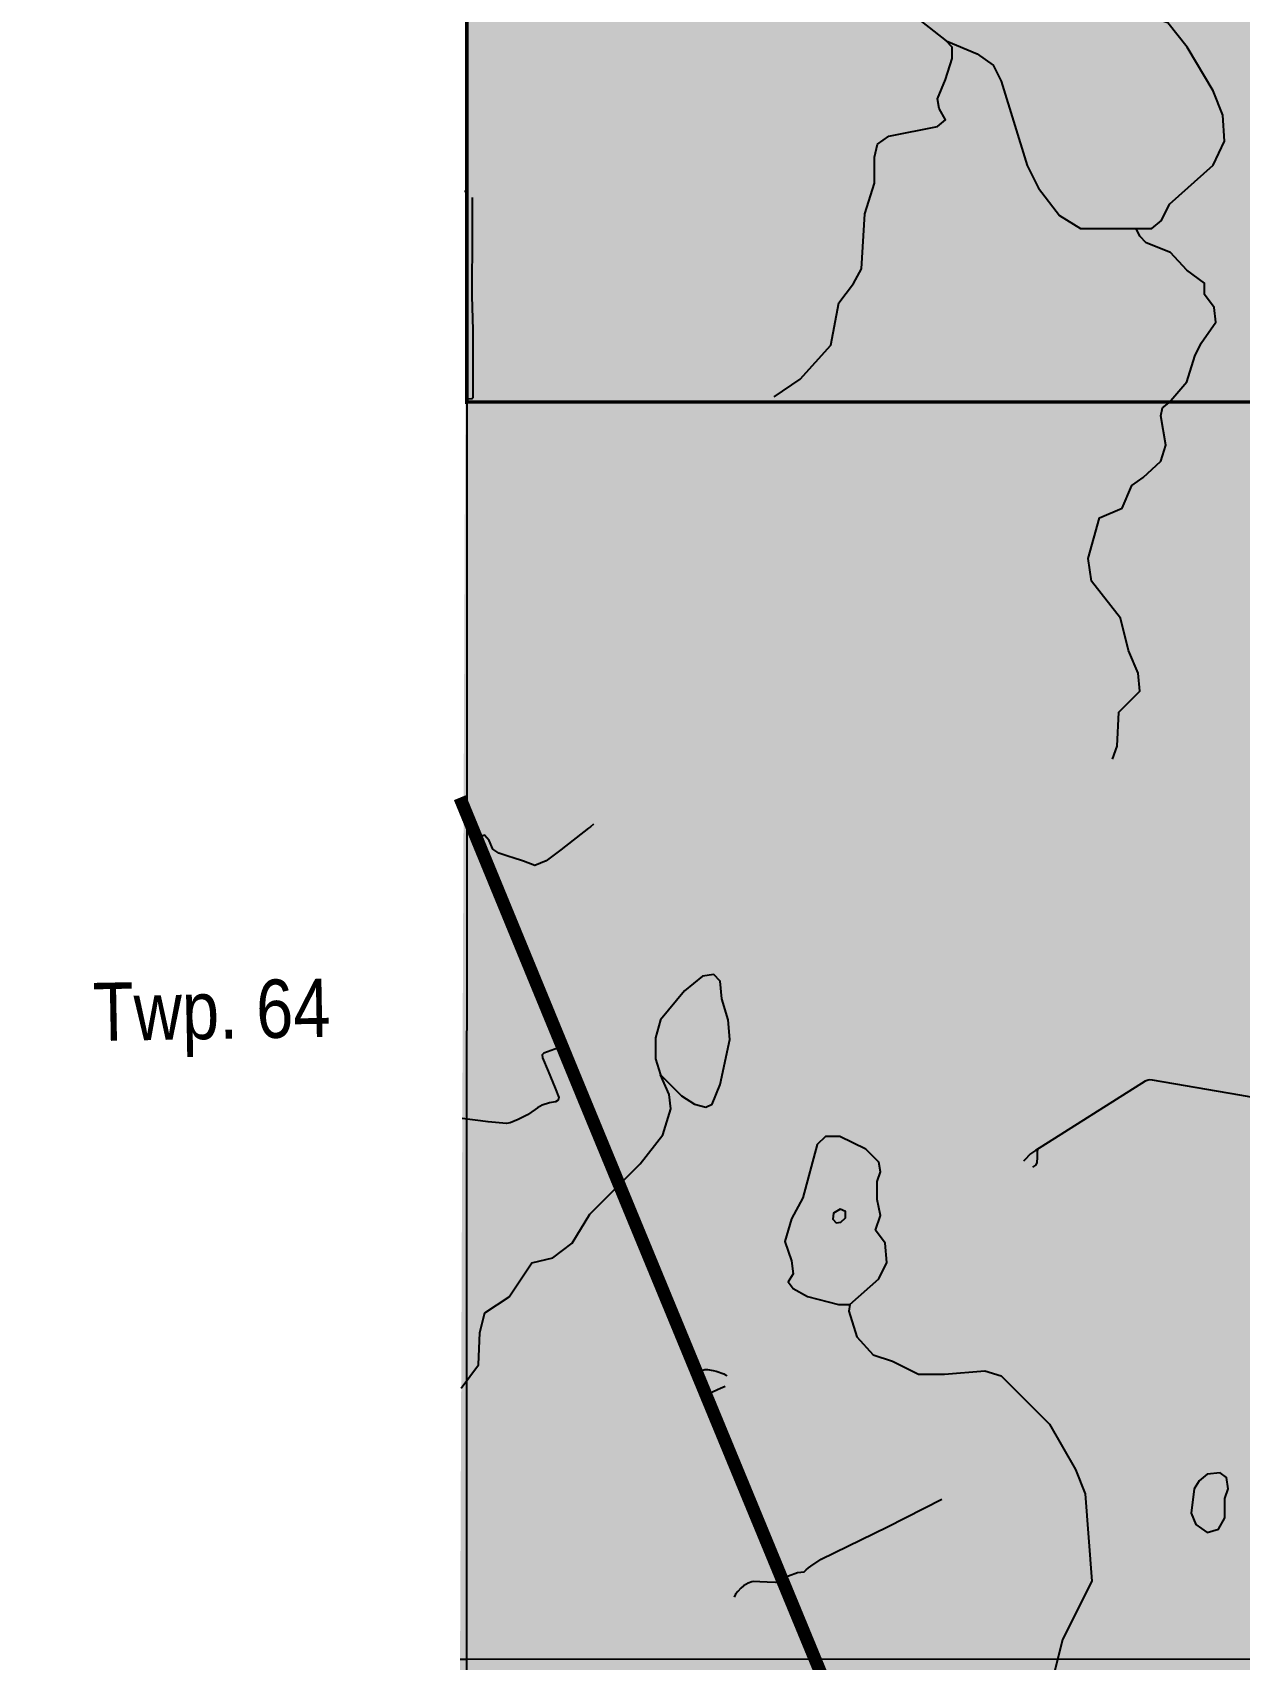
# Model space of a CAD drawing. Extents: x 508119 to 516015, y 6054829 to 6062261.
# Drawn here: x 514600.4 to 514786.8, y 6055720.6 to 6055971.8 of the extents above; entities that cross this region are included whole.
import ezdxf

# ---------------------------------------------------------------- set-up
doc = ezdxf.new("R2010")
doc.units = 0
doc.header["$LTSCALE"] = 5
doc.layers.add('1', color=7, linetype='Continuous', lineweight=50, true_color=0x6e6e6e)
for name, color, linetype, true_color in [('2', 7, 'Continuous', 0x6e6e6e), ('4', 7, 'Continuous', 0x8c8c8c), ('ROUTE-MAP-BACKGROUND-H', 7, 'Continuous', 0xf0ebff)]:
    doc.layers.add(name, color=color, linetype=linetype, true_color=true_color)
for name, color, linetype in [('24', 161, 'Continuous'), ('26', 160, 'Continuous'), ('32', 7, 'Continuous'), ('35', 37, 'Continuous'), ('36', 37, 'Continuous'), ('37', 37, 'Continuous'), ('ROUTE-MAP-HWY', 2, 'Continuous'), ('T-WATER-H', 133, 'Continuous')]:
    doc.layers.add(name, color=color, linetype=linetype)
doc.styles.add('80', font='ARIALN.TTF', dxfattribs={"height": 10})

msp = doc.modelspace()

# ---------------------------------------------------------------- hatches: boundary and pattern name
at = {"layer": 'ROUTE-MAP-BACKGROUND-H'}
h = msp.add_hatch(color=256, dxfattribs=at)
h.dxf.hatch_style = 1
h.paths.add_polyline_path([(515090.845, 6055331.942), (514698.954, 6055331.128), (514698.945, 6055525.368), (514666.338, 6055525.404), (514666.4, 6055720.611), (514667.214, 6055915.277), (514667.136, 6056303.079), (515056.588, 6056303.406), (515059.123, 6055915.379), (515059.901, 6055721.28), (515060.675, 6055528.087), (515090.011, 6055528.179)])
at = {"layer": 'T-WATER-H'}
h = msp.add_hatch(color=256, dxfattribs=at)
h.dxf.hatch_style = 1
h.paths.add_polyline_path([(514741.51, 6055970.497), (514746.256, 6055968.501), (514748.755, 6055966.754), (514750.005, 6055964.256), (514754.005, 6055951.266), (514755.755, 6055947.77), (514759.003, 6055943.524), (514762.251, 6055941.528), (514770.82, 6055941.534), (514773.243, 6055941.536), (514774.741, 6055942.786), (514775.99, 6055945.286), (514782.733, 6055951.287), (514784.48, 6055955.036), (514784.229, 6055959.034), (514782.73, 6055962.781), (514778.731, 6055969.524), (514775.732, 6055973.269), (514767.737, 6055976.012), (514764.988, 6055979.258), (514760.99, 6055983.003), (514754.494, 6055987.246), (514750.996, 6055990.741), (514747.997, 6055996.486), (514745.498, 6055998.233), (514744.748, 6056000.731), (514744.497, 6056003.479), (514743.997, 6056004.728), (514740.251, 6056001.727), (514734.256, 6056001.473), (514730.51, 6055999.222), (514729.012, 6055996.973), (514728.515, 6055990.476), (514730.765, 6055983.732), (514731.765, 6055979.735), (514735.763, 6055974.99)])
h = msp.add_hatch(color=256, dxfattribs=at)
h.dxf.hatch_style = 1
h.paths.add_polyline_path([(514697.349, 6055810.829), (514700.598, 6055807.583), (514702.596, 6055806.335), (514704.345, 6055805.837), (514705.344, 6055806.337), (514706.592, 6055809.335), (514708.088, 6055816.331), (514707.837, 6055819.328), (514706.837, 6055822.575), (514706.586, 6055825.323), (514705.587, 6055826.322), (514703.839, 6055826.071), (514701.092, 6055823.821), (514697.347, 6055819.323), (514696.598, 6055816.574), (514696.599, 6055813.327)])
h = msp.add_hatch(color=256, dxfattribs=at)
h.dxf.hatch_style = 1
h.paths.add_polyline_path([(514725.123, 6055790.128), (514724.067, 6055789.479), (514723.986, 6055788.585), (514724.474, 6055788.017), (514725.205, 6055788.098), (514725.936, 6055788.748), (514725.936, 6055789.722)], flags=16)
h.paths.add_polyline_path([(514726.586, 6055775.37), (514731.081, 6055779.37), (514732.329, 6055781.869), (514732.078, 6055784.867), (514730.579, 6055786.864), (514731.327, 6055789.113), (514730.827, 6055791.611), (514730.826, 6055794.359), (514731.325, 6055795.858), (514731.075, 6055797.357), (514729.076, 6055799.355), (514725.079, 6055801.351), (514722.83, 6055801.35), (514721.582, 6055800.1), (514719.337, 6055791.855), (514717.589, 6055788.606), (514716.591, 6055785.108), (514717.591, 6055782.111), (514717.842, 6055780.113), (514717.093, 6055778.863), (514717.843, 6055777.864), (514720.091, 6055776.616), (514724.837, 6055775.37)])
h = msp.add_hatch(color=256, dxfattribs=at)
h.dxf.hatch_style = 1
h.paths.add_polyline_path([(514780.55, 6055748.167), (514779.801, 6055746.918), (514779.303, 6055743.17), (514780.053, 6055741.421), (514781.802, 6055740.173), (514783.55, 6055740.673), (514784.549, 6055742.423), (514784.548, 6055745.421), (514785.047, 6055746.92), (514784.797, 6055748.669), (514783.797, 6055749.418), (514781.799, 6055749.167)])

# ---------------------------------------------------------------- linework, layer by layer
at = {"layer": '1'}
for p, q in [((514667.444, 6055947.269), (514667.437, 6055979.443)), ((514667.451, 6055914.693), (514667.444, 6055947.269)), ((514667.212, 6055914.693), (514667.451, 6055914.693)), ((514667.451, 6055914.693), (514862.792, 6055914.827))]:
    msp.add_line(p, q, dxfattribs=at)
at = {"layer": '2'}
for p, q in [((514667.451, 6055914.693), (514667.4, 6055720.609)), ((514666.4, 6055720.611), (514667.4, 6055720.609)), ((514667.4, 6055720.609), (514667.338, 6055526.402)), ((514667.4, 6055720.609), (514850.854, 6055720.731))]:
    msp.add_line(p, q, dxfattribs=at)
at = {"layer": '24'}
for points in [[(514714.916, 6055915.536), (514718.914, 6055918.287), (514723.66, 6055923.539), (514724.908, 6055930.037), (514727.156, 6055933.038), (514728.405, 6055935.288), (514728.902, 6055943.785), (514730.4, 6055948.534), (514730.399, 6055952.532), (514730.898, 6055954.531), (514732.647, 6055955.782), (514740.144, 6055957.288), (514741.393, 6055958.288), (514740.393, 6055960.037), (514740.142, 6055961.536), (514741.391, 6055964.535), (514742.389, 6055967.785), (514742.389, 6055969.534), (514741.51, 6055970.497)], [(514767.169, 6055859.609), (514767.918, 6055861.609), (514768.167, 6055866.856), (514771.414, 6055870.107), (514771.163, 6055872.855), (514769.663, 6055876.352), (514768.411, 6055881.348), (514763.91, 6055887.09), (514763.409, 6055890.588), (514765.156, 6055896.835), (514768.654, 6055898.338), (514770.153, 6055901.837), (514771.902, 6055903.088), (514774.65, 6055905.589), (514775.399, 6055908.089), (514774.648, 6055912.586), (514774.898, 6055913.836), (514775.897, 6055914.587), (514778.645, 6055917.838), (514779.894, 6055921.837), (514780.893, 6055923.837), (514783.141, 6055927.088), (514782.89, 6055929.337), (514781.39, 6055931.335), (514781.39, 6055933.084), (514778.64, 6055935.081), (514776.139, 6055937.827), (514772.39, 6055939.323), (514771.39, 6055940.322), (514770.82, 6055941.534)], [(514666.575, 6055762.492), (514669.23, 6055766.091), (514669.479, 6055771.088), (514670.228, 6055774.087), (514673.976, 6055776.588), (514677.474, 6055781.838), (514680.722, 6055782.589), (514683.721, 6055784.84), (514686.468, 6055789.339), (514694.213, 6055797.09), (514697.711, 6055801.59), (514698.959, 6055805.589), (514698.709, 6055807.837), (514697.349, 6055810.829)], [(514726.586, 6055775.37), (514726.459, 6055774.375), (514727.71, 6055770.378), (514730.21, 6055767.631), (514733.21, 6055766.633), (514737.209, 6055764.637), (514741.208, 6055764.64), (514747.456, 6055765.144), (514749.955, 6055764.396), (514757.455, 6055756.905), (514761.456, 6055749.911), (514762.957, 6055746.164), (514763.96, 6055732.671), (514759.464, 6055723.673), (514758.216, 6055718.674), (514759.217, 6055712.677)]]:
    msp.add_lwpolyline(points, dxfattribs=at)
at = {"layer": '26'}
for points in [[(514770.82, 6055941.534), (514773.243, 6055941.536), (514774.741, 6055942.786), (514775.99, 6055945.286), (514782.733, 6055951.287), (514784.48, 6055955.036), (514784.229, 6055959.034), (514782.73, 6055962.781), (514778.731, 6055969.524), (514775.732, 6055973.269), (514767.737, 6055976.012), (514764.988, 6055979.258), (514760.99, 6055983.003), (514754.494, 6055987.246), (514750.996, 6055990.741), (514747.997, 6055996.486), (514745.498, 6055998.233), (514744.748, 6056000.731), (514744.497, 6056003.479), (514743.997, 6056004.728)], [(514729.012, 6055996.973), (514728.515, 6055990.476), (514730.765, 6055983.732), (514731.765, 6055979.735), (514735.763, 6055974.99), (514741.51, 6055970.497)], [(514741.51, 6055970.497), (514746.256, 6055968.501), (514748.755, 6055966.754), (514750.005, 6055964.256), (514754.005, 6055951.266)], [(514754.005, 6055951.266), (514755.755, 6055947.77), (514759.003, 6055943.524), (514762.251, 6055941.528), (514770.82, 6055941.534)], [(514697.349, 6055810.829), (514700.598, 6055807.583), (514702.596, 6055806.335), (514704.345, 6055805.837), (514705.344, 6055806.337), (514706.592, 6055809.335), (514708.088, 6055816.331), (514707.837, 6055819.328), (514706.837, 6055822.575), (514706.586, 6055825.323), (514705.587, 6055826.322), (514703.839, 6055826.071), (514701.092, 6055823.821), (514697.347, 6055819.323), (514696.598, 6055816.574)], [(514696.598, 6055816.574), (514696.599, 6055813.327), (514697.349, 6055810.829)], [(514726.586, 6055775.37), (514731.081, 6055779.37), (514732.329, 6055781.869), (514732.078, 6055784.867), (514730.579, 6055786.864), (514731.327, 6055789.113), (514730.827, 6055791.611), (514730.826, 6055794.359), (514731.325, 6055795.858), (514731.075, 6055797.357), (514729.076, 6055799.355), (514725.079, 6055801.351), (514722.83, 6055801.35), (514721.582, 6055800.1), (514719.337, 6055791.855), (514717.589, 6055788.606)], [(514717.589, 6055788.606), (514716.591, 6055785.108), (514717.591, 6055782.111), (514717.842, 6055780.113), (514717.093, 6055778.863), (514717.843, 6055777.864), (514720.091, 6055776.616), (514724.837, 6055775.37), (514726.586, 6055775.37)], [(514725.123, 6055790.128), (514724.067, 6055789.479), (514723.986, 6055788.585), (514724.474, 6055788.017), (514725.205, 6055788.098), (514725.936, 6055788.748), (514725.936, 6055789.722), (514725.123, 6055790.128)], [(514780.55, 6055748.167), (514779.801, 6055746.918), (514779.303, 6055743.17), (514780.053, 6055741.421), (514781.802, 6055740.173), (514783.55, 6055740.673), (514784.549, 6055742.423), (514784.548, 6055745.421), (514785.047, 6055746.92), (514784.797, 6055748.669), (514783.797, 6055749.418), (514781.799, 6055749.167), (514780.55, 6055748.167)]]:
    msp.add_lwpolyline(points, dxfattribs=at)
at = {"layer": '32'}
msp.add_lwpolyline([(514666.951, 6055852.255), (514685.552, 6055807.044)], dxfattribs=at)
at = {"layer": '35'}
msp.add_line((514716.671, 6055733.325), (514717.118, 6055733.487), dxfattribs=at)
for points in [[(514668.43, 6055925.821), (514668.297, 6055931.123), (514668.337, 6055941.1), (514668.315, 6055945.635)], [(514667.214, 6055915.255), (514667.712, 6055915.25), (514668.214, 6055915.277), (514668.348, 6055915.334), (514668.417, 6055915.444), (514668.452, 6055915.65), (514668.43, 6055920.739), (514668.43, 6055925.821)], [(514682.167, 6055815.238), (514679.36, 6055814.21), (514679.102, 6055813.928), (514679.16, 6055813.482)], [(514679.16, 6055813.482), (514680.017, 6055811.44), (514681.109, 6055808.799), (514681.672, 6055807.344), (514681.566, 6055806.922), (514681.137, 6055806.694), (514680.192, 6055806.529)], [(514680.192, 6055806.529), (514679.106, 6055806.161), (514678.347, 6055805.752), (514678.009, 6055805.517)], [(514674.162, 6055803.432), (514674.137, 6055803.421), (514673.554, 6055803.314), (514670.719, 6055803.599), (514666.749, 6055804.119)], [(514678.009, 6055805.517), (514676.801, 6055804.677), (514675.376, 6055803.973), (514674.162, 6055803.432)], [(514704.383, 6055761.436), (514705.124, 6055761.77), (514705.155, 6055761.784), (514705.341, 6055761.868), (514705.405, 6055761.896), (514706.189, 6055762.25), (514706.634, 6055762.451), (514707.329, 6055762.764)], [(514716.671, 6055733.325), (514715.662, 6055732.87), (514715.316, 6055732.604)], [(514717.118, 6055733.487), (514718.52, 6055733.995), (514719.556, 6055734.12), (514719.865, 6055734.413)]]:
    msp.add_lwpolyline(points, dxfattribs=at)
at = {"layer": '36'}
for p, q in [((514668.315, 6055945.635), (514668.311, 6055946.337)), ((514670.082, 6055847.817), (514668.921, 6055847.466)), ((514732.401, 6055741.073), (514740.829, 6055745.322))]:
    msp.add_line(p, q, dxfattribs=at)
for points in [[(514686.25, 6055848.923), (514681.981, 6055845.574), (514679.706, 6055843.888), (514677.942, 6055843.183), (514676.219, 6055843.821), (514674.427, 6055844.395)], [(514686.987, 6055849.552), (514686.544, 6055849.153), (514686.25, 6055848.923)], [(514674.427, 6055844.395), (514674.092, 6055844.502), (514672.38, 6055845.091), (514671.468, 6055845.679), (514670.898, 6055847.038), (514670.196, 6055847.852), (514670.082, 6055847.817)], [(514791.524, 6055806.888), (514786.856, 6055807.735), (514773.36, 6055810.052), (514772.909, 6055810.081), (514772.691, 6055810.04), (514772.245, 6055809.874), (514755.303, 6055799.185)], [(514755.303, 6055799.185), (514754.493, 6055798.674), (514753.585, 6055797.679), (514753.414, 6055797.53)], [(514702.943, 6055764.924), (514703.748, 6055765.209), (514703.777, 6055765.219), (514703.78, 6055765.221), (514703.891, 6055765.26), (514704.206, 6055765.372), (514704.3, 6055765.372), (514704.441, 6055765.372), (514704.468, 6055765.372), (514704.496, 6055765.372), (514704.634, 6055765.372), (514705.511, 6055765.176), (514705.959, 6055765.076), (514707.153, 6055764.692), (514707.369, 6055764.547), (514707.51, 6055764.452), (514707.579, 6055764.406), (514707.625, 6055764.375)], [(514720.589, 6055734.998), (514722.182, 6055736.085), (514732.401, 6055741.073)], [(514719.865, 6055734.413), (514720.217, 6055734.745), (514720.589, 6055734.998)], [(514711.472, 6055732.542), (514710.893, 6055732.369), (514710.179, 6055731.959), (514709.768, 6055731.584), (514709.286, 6055731.084), (514708.929, 6055730.655), (514708.75, 6055730.19)], [(514715.316, 6055732.604), (514715.126, 6055732.459), (514713.84, 6055732.495), (514712.715, 6055732.584), (514711.733, 6055732.62), (514711.472, 6055732.542)]]:
    msp.add_lwpolyline(points, dxfattribs=at)
at = {"layer": '37'}
msp.add_lwpolyline([(514755.598, 6055799.377), (514755.535, 6055798.863), (514755.535, 6055798.152), (514755.501, 6055797.272), (514755.298, 6055796.888), (514754.824, 6055796.606)], dxfattribs=at)
at = {"layer": '4'}
msp.add_line((514667.081, 6055947.27), (514667.444, 6055947.269), dxfattribs=at)
at = {"layer": 'ROUTE-MAP-HWY', "const_width": 2, "flags": 128}
msp.add_lwpolyline([(514666.378, 6055853.646), (514685.551, 6055807.045), (514721.215, 6055720.667), (514734.143, 6055689.356)], dxfattribs=at)

# ---------------------------------------------------------------- texts
at = {"insert": (514627.954, 6055825.378), "char_height": 8.9954, "width": 46.02451, "attachment_point": 2, "rotation": 1.0477, "style": '80', "bg_fill": 2}
msp.add_mtext('Twp. 64', dxfattribs=at)

doc.saveas('drawing.dxf')
